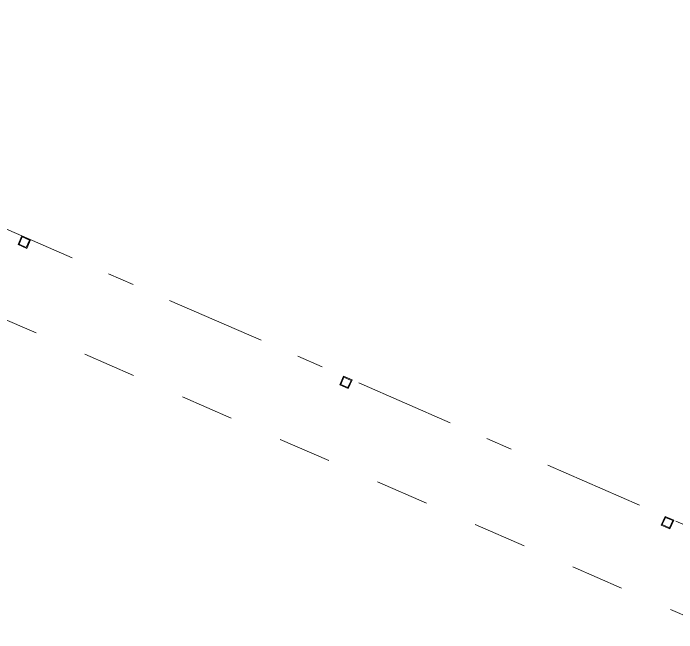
# Model space of a CAD drawing. Header units: millimetres. Extents: x -50172 to 90294, y -80883 to 25069.
# Drawn here: x -32353 to -28836, y -36254 to -32969 of the extents above; entities that cross this region are included whole.
import ezdxf
from ezdxf.enums import TextEntityAlignment as Align

# ---------------------------------------------------------------- set-up
doc = ezdxf.new("R2010")
doc.units = ezdxf.units.MM
doc.header["$MEASUREMENT"] = 0
doc.linetypes.add('Dashed', pattern=[564.444447, 282.222223, -282.222223])
doc.linetypes.add('Double Dashed', pattern=[1093.611073, 529.166651, -211.666656, 141.111112, -211.666656])
doc.layers.add('COLUMN.IFC Import', color=7, linetype='Continuous')
doc.layers.add('New_A-15-MG_Structural_Grid_Phase_2', color=7, linetype='Continuous')
doc.layers.add('COLUMN.IFC Import_Pen_No__2', color=8, linetype='Continuous', lineweight=15)
doc.layers.add('New_A-95-P_Drawing_Pen_No__1', color=7, linetype='Continuous', lineweight=13)
doc.layers.add('New_A-15-MG_Structural_Grid_Phase_2_Pen_No__222', color=7, linetype='Continuous', lineweight=13, true_color=0x65af33)
doc.styles.add('GENERATED_STYLE_4', font='')
doc.styles.get('GENERATED_STYLE_4').set_extended_font_data('Swis721 BT')

# ---------------------------------------------------------------- blocks, each defined once
blk = doc.blocks.new('Discrete Accessory 1299')
at = {"layer": 'COLUMN.IFC Import_Pen_No__2', "linetype": 'Continuous'}
for p, q in [((-25, 25), (25, 25)), ((-25, -25), (-25, 25)), ((-21, 21), (-21, -21)), ((21, 21), (-21, 21)), ((21, -21), (21, 21)), ((25, 25), (25, -25)), ((25, -25), (-25, -25)), ((-21, -21), (21, -21))]:
    blk.add_line(p, q, dxfattribs=at)
blk = doc.blocks.new('Discrete Accessory 1300')
at = {"layer": 'COLUMN.IFC Import_Pen_No__2', "linetype": 'Continuous'}
for p, q in [((-25, 25), (25, 25)), ((-25, -25), (-25, 25)), ((-21, 21), (-21, -21)), ((21, 21), (-21, 21)), ((21, -21), (21, 21)), ((25, 25), (25, -25)), ((25, -25), (-25, -25)), ((-21, -21), (21, -21))]:
    blk.add_line(p, q, dxfattribs=at)
blk = doc.blocks.new('Discrete Accessory 1301')
at = {"layer": 'COLUMN.IFC Import_Pen_No__2', "linetype": 'Continuous'}
for p, q in [((-25, 25), (25, 25)), ((-25, -25), (-25, 25)), ((-21, 21), (-21, -21)), ((21, 21), (-21, 21)), ((21, -21), (21, 21)), ((25, 25), (25, -25)), ((25, -25), (-25, -25)), ((-21, -21), (21, -21))]:
    blk.add_line(p, q, dxfattribs=at)
blk = doc.blocks.new('Standard grid marker_34')
at = {"layer": 'New_A-15-MG_Structural_Grid_Phase_2_Pen_No__222', "linetype": 'Double Dashed'}
blk.add_line((1316.9, 0), (57054.5, 0), dxfattribs=at)
at = {"layer": 'New_A-15-MG_Structural_Grid_Phase_2_Pen_No__222', "style": 'GENERATED_STYLE_4'}
for tag, p in [('AC_MarkerText_1_0', (-500, 43.4)), ('AC_MarkerText_1_1', (58871.4, 43.4))]:
    blk.add_attdef(tag, text='', height=350, rotation=180, dxfattribs=at).set_placement(p, align=Align.MIDDLE_CENTER)

msp = doc.modelspace()

# ---------------------------------------------------------------- linework, layer by layer
at = {"layer": 'New_A-95-P_Drawing_Pen_No__1', "linetype": 'Dashed'}
msp.add_line((-17745.3, -40981.9), (-34225, -33795.9), dxfattribs=at)

# ---------------------------------------------------------------- block references
at = {"layer": 'COLUMN.IFC Import', "linetype": 'Continuous', "zscale": 1000, "rotation": 246.4404115839877}
for name, p in [('Discrete Accessory 1301', (-32294.6, -34183.3)), ('Discrete Accessory 1300', (-30589.7, -34926.8)), ('Discrete Accessory 1299', (-28884.7, -35670.2))]:
    msp.add_blockref(name, p, dxfattribs=at)
at = {"layer": 'New_A-15-MG_Structural_Grid_Phase_2', "color": 8, "linetype": 'Continuous', "lineweight": 15, "zscale": 1000, "rotation": 156.4404115839929}
msp.add_blockref('Standard grid marker_34', (17283.6, -55774.3), dxfattribs=at)

doc.saveas('drawing.dxf')
